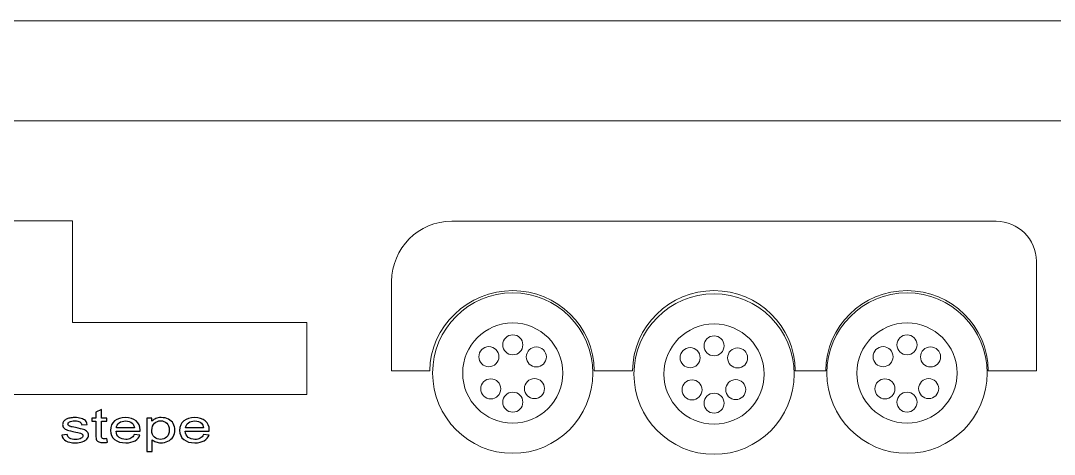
# Model space of a CAD drawing. Header units: millimetres. Extents: x -2444 to 3336, y -980 to 1690.
# Drawn here: x 1020 to 1536, y -151 to 65 of the extents above; entities that cross this region are included whole.
import ezdxf

# ---------------------------------------------------------------- set-up
doc = ezdxf.new("R2010")
doc.units = ezdxf.units.MM
doc.header["$MEASUREMENT"] = 0
doc.layers.add('Camada 1', color=7, linetype='Continuous')

msp = doc.modelspace()

# ---------------------------------------------------------------- linework, layer by layer
at = {"layer": 'Camada 1', "color": 250, "lineweight": 9}
msp.add_lwpolyline([(744.5454, 14.8885), (1775.1454, 14.8885), (1775.1454, 64.8885), (744.5454, 64.8885), (744.5454, 14.8885)], close=True, dxfattribs=at)
for centre, major_axis, ratio in [((1265.4189, -110.8548), (0, 40), 0.9999975), ((1365.8847, -111.3548), (0, 40), 0.9999975), ((1462.1931, -110.8548), (0, 40), 0.9999975), ((1265.4188, -96.7548), (0, 5), 1), ((1365.8846, -97.2548), (0, 5), 1), ((1462.193, -96.7548), (0, 5), 1), ((1253.4744, -102.6728), (0, 5), 1), ((1277.1704, -102.791), (0, 5), 1), ((1450.2486, -102.6728), (0, 5), 1), ((1473.9446, -102.791), (0, 5), 1), ((1353.9402, -103.1728), (0, 5), 1), ((1377.6362, -103.291), (0, 5), 1), ((1254.4162, -118.7212), (0, 5), 1), ((1276.2286, -118.603), (0, 5), 1), ((1354.882, -119.2212), (0, 5), 1), ((1376.6944, -119.103), (0, 5), 1), ((1451.1904, -118.7212), (0, 5), 1), ((1473.0028, -118.603), (0, 5), 1), ((1265.4188, -125.3548), (0, 5), 1), ((1365.8846, -125.8548), (0, 5), 1), ((1462.193, -125.3548), (0, 5), 1)]:
    msp.add_ellipse(centre, major_axis=major_axis, ratio=ratio, dxfattribs=at)
for points, knots in [([(1000, -35), (1000, -35), (1045.7095, -35), (1045.7095, -35), (1045.7095, -35), (1045.7095, -35), (1045.7095, -85.5545), (1045.7095, -85.5545), (1045.7095, -85.5545), (1045.7095, -85.5545), (1162.6634, -85.5545), (1162.6634, -85.5545), (1162.6634, -85.5545), (1162.6634, -85.5545), (1162.6634, -121.5), (1162.6634, -121.5), (1162.6634, -121.5), (1162.6634, -121.5), (1001.2023, -121.5), (1001.2023, -121.5), (1001.2023, -121.5), (1001.2023, -121.5), (1000.0018, -121.5), (1000.0018, -121.5), (1000.0018, -121.5), (1000.0018, -121.5), (1000, -35), (1000, -35)], [0, 0, 0, 0, 0.125, 0.125, 0.125, 0.125, 0.25, 0.25, 0.25, 0.25, 0.375, 0.375, 0.375, 0.375, 0.5, 0.5, 0.5, 0.5, 0.625, 0.625, 0.625, 0.625, 0.75, 0.75, 0.75, 0.75, 1, 1, 1, 1]), ([(1234.9513, -35.1115), (1234.9513, -35.1115), (1506.746, -35.1115), (1506.746, -35.1115), (1506.746, -35.1115), (1517.746, -35.1115), (1526.746, -44.1115), (1526.746, -55.1115), (1526.746, -55.1115), (1526.746, -55.1115), (1526.746, -109.7255), (1526.746, -109.7255), (1526.746, -109.7255), (1526.746, -109.7255), (1502.6912, -109.7255), (1502.6912, -109.7255), (1502.6912, -109.7255), (1502.6912, -87.6342), (1484.2826, -69.7255), (1462.1913, -69.7255), (1462.1913, -69.7255), (1440.1, -69.7255), (1421.6912, -87.6342), (1421.6912, -109.7255), (1421.6912, -109.7255), (1421.6912, -109.7255), (1406.3487, -109.7255), (1406.3487, -109.7255), (1406.3487, -109.7255), (1406.3487, -87.6342), (1387.9401, -69.7255), (1365.8488, -69.7255), (1365.8488, -69.7255), (1343.7575, -69.7255), (1325.2487, -87.6342), (1325.2487, -109.7255), (1325.2487, -109.7255), (1325.2487, -109.7255), (1306.1, -109.7255), (1306.1, -109.7255), (1306.1, -109.7255), (1306.1, -87.6342), (1287.4914, -69.7255), (1265.4001, -69.7255), (1265.4001, -69.7255), (1243.3088, -69.7255), (1224, -87.6342), (1224, -109.7255), (1224, -109.7255), (1224, -109.7255), (1204.9513, -109.7255), (1204.9513, -109.7255), (1204.9513, -109.7255), (1204.9513, -109.7255), (1204.9513, -65.1115), (1204.9513, -65.1115), (1204.9513, -65.1115), (1204.9513, -48.6115), (1218.4513, -35.1115), (1234.9513, -35.1115)], [0, 0, 0, 0, 0.0625, 0.0625, 0.0625, 0.0625, 0.125, 0.125, 0.125, 0.125, 0.1875, 0.1875, 0.1875, 0.1875, 0.25, 0.25, 0.25, 0.25, 0.3125, 0.3125, 0.3125, 0.3125, 0.375, 0.375, 0.375, 0.375, 0.4375, 0.4375, 0.4375, 0.4375, 0.5, 0.5, 0.5, 0.5, 0.5625, 0.5625, 0.5625, 0.5625, 0.625, 0.625, 0.625, 0.625, 0.6875, 0.6875, 0.6875, 0.6875, 0.75, 0.75, 0.75, 0.75, 0.8125, 0.8125, 0.8125, 0.8125, 0.875, 0.875, 0.875, 0.875, 1, 1, 1, 1]), ([(1265.4189, -135.8548), (1251.6118, -135.8548), (1240.4188, -124.6619), (1240.4188, -110.8548), (1240.4188, -110.8548), (1240.4188, -97.0477), (1251.6118, -85.8548), (1265.4189, -85.8548), (1265.4189, -85.8548), (1279.2259, -85.8548), (1290.4188, -97.0477), (1290.4188, -110.8548), (1290.4188, -110.8548), (1290.4188, -124.6619), (1279.2259, -135.8548), (1265.4189, -135.8548)], [0, 0, 0, 0, 0.2, 0.2, 0.2, 0.2, 0.4, 0.4, 0.4, 0.4, 0.6, 0.6, 0.6, 0.6, 1, 1, 1, 1]), ([(1365.8847, -136.3548), (1352.0776, -136.3548), (1340.8846, -125.1619), (1340.8846, -111.3548), (1340.8846, -111.3548), (1340.8846, -97.5477), (1352.0776, -86.3548), (1365.8847, -86.3548), (1365.8847, -86.3548), (1379.6917, -86.3548), (1390.8846, -97.5477), (1390.8846, -111.3548), (1390.8846, -111.3548), (1390.8846, -125.1619), (1379.6917, -136.3548), (1365.8847, -136.3548)], [0, 0, 0, 0, 0.2, 0.2, 0.2, 0.2, 0.4, 0.4, 0.4, 0.4, 0.6, 0.6, 0.6, 0.6, 1, 1, 1, 1]), ([(1462.1931, -135.8548), (1448.386, -135.8548), (1437.193, -124.6619), (1437.193, -110.8548), (1437.193, -110.8548), (1437.193, -97.0477), (1448.386, -85.8548), (1462.1931, -85.8548), (1462.1931, -85.8548), (1476.0001, -85.8548), (1487.193, -97.0477), (1487.193, -110.8548), (1487.193, -110.8548), (1487.193, -124.6619), (1476.0001, -135.8548), (1462.1931, -135.8548)], [0, 0, 0, 0, 0.2, 0.2, 0.2, 0.2, 0.4, 0.4, 0.4, 0.4, 0.6, 0.6, 0.6, 0.6, 1, 1, 1, 1]), ([(1265.4188, -101.7548), (1262.6574, -101.7548), (1260.4188, -99.5162), (1260.4188, -96.7548), (1260.4188, -96.7548), (1260.4188, -93.9934), (1262.6574, -91.7548), (1265.4188, -91.7548), (1265.4188, -91.7548), (1268.1802, -91.7548), (1270.4188, -93.9934), (1270.4188, -96.7548), (1270.4188, -96.7548), (1270.4188, -99.5162), (1268.1802, -101.7548), (1265.4188, -101.7548)], [0, 0, 0, 0, 0.2, 0.2, 0.2, 0.2, 0.4, 0.4, 0.4, 0.4, 0.6, 0.6, 0.6, 0.6, 1, 1, 1, 1]), ([(1365.8846, -102.2548), (1363.1232, -102.2548), (1360.8846, -100.0162), (1360.8846, -97.2548), (1360.8846, -97.2548), (1360.8846, -94.4934), (1363.1232, -92.2548), (1365.8846, -92.2548), (1365.8846, -92.2548), (1368.646, -92.2548), (1370.8846, -94.4934), (1370.8846, -97.2548), (1370.8846, -97.2548), (1370.8846, -100.0162), (1368.646, -102.2548), (1365.8846, -102.2548)], [0, 0, 0, 0, 0.2, 0.2, 0.2, 0.2, 0.4, 0.4, 0.4, 0.4, 0.6, 0.6, 0.6, 0.6, 1, 1, 1, 1]), ([(1462.193, -101.7548), (1459.4316, -101.7548), (1457.193, -99.5162), (1457.193, -96.7548), (1457.193, -96.7548), (1457.193, -93.9934), (1459.4316, -91.7548), (1462.193, -91.7548), (1462.193, -91.7548), (1464.9544, -91.7548), (1467.193, -93.9934), (1467.193, -96.7548), (1467.193, -96.7548), (1467.193, -99.5162), (1464.9544, -101.7548), (1462.193, -101.7548)], [0, 0, 0, 0, 0.2, 0.2, 0.2, 0.2, 0.4, 0.4, 0.4, 0.4, 0.6, 0.6, 0.6, 0.6, 1, 1, 1, 1]), ([(1253.4744, -107.6728), (1256.2358, -107.6728), (1258.4744, -105.4342), (1258.4744, -102.6728), (1258.4744, -102.6728), (1258.4744, -99.9114), (1256.2358, -97.6728), (1253.4744, -97.6728), (1253.4744, -97.6728), (1250.713, -97.6728), (1248.4744, -99.9114), (1248.4744, -102.6728), (1248.4744, -102.6728), (1248.4744, -105.4342), (1250.713, -107.6728), (1253.4744, -107.6728)], [0, 0, 0, 0, 0.2, 0.2, 0.2, 0.2, 0.4, 0.4, 0.4, 0.4, 0.6, 0.6, 0.6, 0.6, 1, 1, 1, 1]), ([(1277.1704, -107.791), (1274.409, -107.791), (1272.1704, -105.5524), (1272.1704, -102.791), (1272.1704, -102.791), (1272.1704, -100.0296), (1274.409, -97.791), (1277.1704, -97.791), (1277.1704, -97.791), (1279.9318, -97.791), (1282.1704, -100.0296), (1282.1704, -102.791), (1282.1704, -102.791), (1282.1704, -105.5524), (1279.9318, -107.791), (1277.1704, -107.791)], [0, 0, 0, 0, 0.2, 0.2, 0.2, 0.2, 0.4, 0.4, 0.4, 0.4, 0.6, 0.6, 0.6, 0.6, 1, 1, 1, 1]), ([(1450.2486, -107.6728), (1453.01, -107.6728), (1455.2486, -105.4342), (1455.2486, -102.6728), (1455.2486, -102.6728), (1455.2486, -99.9114), (1453.01, -97.6728), (1450.2486, -97.6728), (1450.2486, -97.6728), (1447.4872, -97.6728), (1445.2486, -99.9114), (1445.2486, -102.6728), (1445.2486, -102.6728), (1445.2486, -105.4342), (1447.4872, -107.6728), (1450.2486, -107.6728)], [0, 0, 0, 0, 0.2, 0.2, 0.2, 0.2, 0.4, 0.4, 0.4, 0.4, 0.6, 0.6, 0.6, 0.6, 1, 1, 1, 1]), ([(1473.9446, -107.791), (1471.1832, -107.791), (1468.9446, -105.5524), (1468.9446, -102.791), (1468.9446, -102.791), (1468.9446, -100.0296), (1471.1832, -97.791), (1473.9446, -97.791), (1473.9446, -97.791), (1476.706, -97.791), (1478.9446, -100.0296), (1478.9446, -102.791), (1478.9446, -102.791), (1478.9446, -105.5524), (1476.706, -107.791), (1473.9446, -107.791)], [0, 0, 0, 0, 0.2, 0.2, 0.2, 0.2, 0.4, 0.4, 0.4, 0.4, 0.6, 0.6, 0.6, 0.6, 1, 1, 1, 1]), ([(1353.9402, -108.1728), (1356.7016, -108.1728), (1358.9402, -105.9342), (1358.9402, -103.1728), (1358.9402, -103.1728), (1358.9402, -100.4114), (1356.7016, -98.1728), (1353.9402, -98.1728), (1353.9402, -98.1728), (1351.1788, -98.1728), (1348.9402, -100.4114), (1348.9402, -103.1728), (1348.9402, -103.1728), (1348.9402, -105.9342), (1351.1788, -108.1728), (1353.9402, -108.1728)], [0, 0, 0, 0, 0.2, 0.2, 0.2, 0.2, 0.4, 0.4, 0.4, 0.4, 0.6, 0.6, 0.6, 0.6, 1, 1, 1, 1]), ([(1377.6362, -108.291), (1374.8748, -108.291), (1372.6362, -106.0524), (1372.6362, -103.291), (1372.6362, -103.291), (1372.6362, -100.5296), (1374.8748, -98.291), (1377.6362, -98.291), (1377.6362, -98.291), (1380.3976, -98.291), (1382.6362, -100.5296), (1382.6362, -103.291), (1382.6362, -103.291), (1382.6362, -106.0524), (1380.3976, -108.291), (1377.6362, -108.291)], [0, 0, 0, 0, 0.2, 0.2, 0.2, 0.2, 0.4, 0.4, 0.4, 0.4, 0.6, 0.6, 0.6, 0.6, 1, 1, 1, 1]), ([(1254.4162, -113.7212), (1251.6548, -113.7212), (1249.4162, -115.9598), (1249.4162, -118.7212), (1249.4162, -118.7212), (1249.4162, -121.4826), (1251.6548, -123.7212), (1254.4162, -123.7212), (1254.4162, -123.7212), (1257.1776, -123.7212), (1259.4162, -121.4826), (1259.4162, -118.7212), (1259.4162, -118.7212), (1259.4162, -115.9598), (1257.1776, -113.7212), (1254.4162, -113.7212)], [0, 0, 0, 0, 0.2, 0.2, 0.2, 0.2, 0.4, 0.4, 0.4, 0.4, 0.6, 0.6, 0.6, 0.6, 1, 1, 1, 1]), ([(1276.2286, -113.603), (1278.99, -113.603), (1281.2286, -115.8416), (1281.2286, -118.603), (1281.2286, -118.603), (1281.2286, -121.3644), (1278.99, -123.603), (1276.2286, -123.603), (1276.2286, -123.603), (1273.4672, -123.603), (1271.2286, -121.3644), (1271.2286, -118.603), (1271.2286, -118.603), (1271.2286, -115.8416), (1273.4672, -113.603), (1276.2286, -113.603)], [0, 0, 0, 0, 0.2, 0.2, 0.2, 0.2, 0.4, 0.4, 0.4, 0.4, 0.6, 0.6, 0.6, 0.6, 1, 1, 1, 1]), ([(1354.882, -114.2212), (1352.1206, -114.2212), (1349.882, -116.4598), (1349.882, -119.2212), (1349.882, -119.2212), (1349.882, -121.9826), (1352.1206, -124.2212), (1354.882, -124.2212), (1354.882, -124.2212), (1357.6434, -124.2212), (1359.882, -121.9826), (1359.882, -119.2212), (1359.882, -119.2212), (1359.882, -116.4598), (1357.6434, -114.2212), (1354.882, -114.2212)], [0, 0, 0, 0, 0.2, 0.2, 0.2, 0.2, 0.4, 0.4, 0.4, 0.4, 0.6, 0.6, 0.6, 0.6, 1, 1, 1, 1]), ([(1376.6944, -114.103), (1379.4558, -114.103), (1381.6944, -116.3416), (1381.6944, -119.103), (1381.6944, -119.103), (1381.6944, -121.8644), (1379.4558, -124.103), (1376.6944, -124.103), (1376.6944, -124.103), (1373.933, -124.103), (1371.6944, -121.8644), (1371.6944, -119.103), (1371.6944, -119.103), (1371.6944, -116.3416), (1373.933, -114.103), (1376.6944, -114.103)], [0, 0, 0, 0, 0.2, 0.2, 0.2, 0.2, 0.4, 0.4, 0.4, 0.4, 0.6, 0.6, 0.6, 0.6, 1, 1, 1, 1]), ([(1451.1904, -113.7212), (1448.429, -113.7212), (1446.1904, -115.9598), (1446.1904, -118.7212), (1446.1904, -118.7212), (1446.1904, -121.4826), (1448.429, -123.7212), (1451.1904, -123.7212), (1451.1904, -123.7212), (1453.9518, -123.7212), (1456.1904, -121.4826), (1456.1904, -118.7212), (1456.1904, -118.7212), (1456.1904, -115.9598), (1453.9518, -113.7212), (1451.1904, -113.7212)], [0, 0, 0, 0, 0.2, 0.2, 0.2, 0.2, 0.4, 0.4, 0.4, 0.4, 0.6, 0.6, 0.6, 0.6, 1, 1, 1, 1]), ([(1473.0028, -113.603), (1475.7642, -113.603), (1478.0028, -115.8416), (1478.0028, -118.603), (1478.0028, -118.603), (1478.0028, -121.3644), (1475.7642, -123.603), (1473.0028, -123.603), (1473.0028, -123.603), (1470.2414, -123.603), (1468.0028, -121.3644), (1468.0028, -118.603), (1468.0028, -118.603), (1468.0028, -115.8416), (1470.2414, -113.603), (1473.0028, -113.603)], [0, 0, 0, 0, 0.2, 0.2, 0.2, 0.2, 0.4, 0.4, 0.4, 0.4, 0.6, 0.6, 0.6, 0.6, 1, 1, 1, 1]), ([(1265.4188, -130.3548), (1262.6574, -130.3548), (1260.4188, -128.1162), (1260.4188, -125.3548), (1260.4188, -125.3548), (1260.4188, -122.5934), (1262.6574, -120.3548), (1265.4188, -120.3548), (1265.4188, -120.3548), (1268.1802, -120.3548), (1270.4188, -122.5934), (1270.4188, -125.3548), (1270.4188, -125.3548), (1270.4188, -128.1162), (1268.1802, -130.3548), (1265.4188, -130.3548)], [0, 0, 0, 0, 0.2, 0.2, 0.2, 0.2, 0.4, 0.4, 0.4, 0.4, 0.6, 0.6, 0.6, 0.6, 1, 1, 1, 1]), ([(1365.8846, -130.8548), (1363.1232, -130.8548), (1360.8846, -128.6162), (1360.8846, -125.8548), (1360.8846, -125.8548), (1360.8846, -123.0934), (1363.1232, -120.8548), (1365.8846, -120.8548), (1365.8846, -120.8548), (1368.646, -120.8548), (1370.8846, -123.0934), (1370.8846, -125.8548), (1370.8846, -125.8548), (1370.8846, -128.6162), (1368.646, -130.8548), (1365.8846, -130.8548)], [0, 0, 0, 0, 0.2, 0.2, 0.2, 0.2, 0.4, 0.4, 0.4, 0.4, 0.6, 0.6, 0.6, 0.6, 1, 1, 1, 1]), ([(1462.193, -130.3548), (1459.4316, -130.3548), (1457.193, -128.1162), (1457.193, -125.3548), (1457.193, -125.3548), (1457.193, -122.5934), (1459.4316, -120.3548), (1462.193, -120.3548), (1462.193, -120.3548), (1464.9544, -120.3548), (1467.193, -122.5934), (1467.193, -125.3548), (1467.193, -125.3548), (1467.193, -128.1162), (1464.9544, -130.3548), (1462.193, -130.3548)], [0, 0, 0, 0, 0.2, 0.2, 0.2, 0.2, 0.4, 0.4, 0.4, 0.4, 0.6, 0.6, 0.6, 0.6, 1, 1, 1, 1])]:
    msp.add_open_spline(points, degree=3, knots=knots, dxfattribs=at)
at = {"layer": 'Camada 1', "color": 250}
for points, knots in [([(1040.2624, -141.7606), (1040.2624, -141.7606), (1042.9635, -141.4347), (1042.9635, -141.4347), (1042.9635, -141.4347), (1043.1136, -142.2455), (1043.5379, -142.8661), (1044.2313, -143.3006), (1044.2313, -143.3006), (1044.9247, -143.7312), (1045.8976, -143.9484), (1047.1395, -143.9484), (1047.1395, -143.9484), (1048.3969, -143.9484), (1049.3284, -143.7584), (1049.939, -143.3743), (1049.939, -143.3743), (1050.5444, -142.9942), (1050.8498, -142.5442), (1050.8498, -142.0283), (1050.8498, -142.0283), (1050.8498, -141.5666), (1050.5755, -141.202), (1050.0322, -140.9382), (1050.0322, -140.9382), (1049.6492, -140.7559), (1048.7178, -140.527), (1047.2378, -140.2438), (1047.2378, -140.2438), (1045.2405, -139.8676), (1043.8587, -139.5417), (1043.0826, -139.2663), (1043.0826, -139.2663), (1042.3116, -138.987), (1041.7268, -138.6068), (1041.3283, -138.1181), (1041.3283, -138.1181), (1040.9299, -137.6332), (1040.728, -137.094), (1040.728, -136.5043), (1040.728, -136.5043), (1040.728, -135.9651), (1040.8937, -135.4686), (1041.2197, -135.0109), (1041.2197, -135.0109), (1041.5508, -134.5531), (1041.9958, -134.173), (1042.56, -133.8704), (1042.56, -133.8704), (1042.9843, -133.6377), (1043.5638, -133.4398), (1044.2935, -133.2769), (1044.2935, -133.2769), (1045.0282, -133.114), (1045.8097, -133.0325), (1046.6479, -133.0325), (1046.6479, -133.0325), (1047.9105, -133.0325), (1049.0179, -133.1683), (1049.97, -133.4437), (1049.97, -133.4437), (1050.9274, -133.7152), (1051.6311, -134.0876), (1052.0865, -134.5531), (1052.0865, -134.5531), (1052.5367, -135.0225), (1052.8523, -135.6471), (1053.0231, -136.4306), (1053.0231, -136.4306), (1053.0231, -136.4306), (1050.353, -136.7099), (1050.353, -136.7099), (1050.353, -136.7099), (1050.2339, -136.0815), (1049.8821, -135.5889), (1049.3025, -135.2359), (1049.3025, -135.2359), (1048.7229, -134.8829), (1047.9053, -134.7083), (1046.8445, -134.7083), (1046.8445, -134.7083), (1045.5974, -134.7083), (1044.7022, -134.8635), (1044.1693, -135.1738), (1044.1693, -135.1738), (1043.6362, -135.4841), (1043.3672, -135.8488), (1043.3672, -136.2638), (1043.3672, -136.2638), (1043.3672, -136.5276), (1043.4759, -136.7681), (1043.6984, -136.9815), (1043.6984, -136.9815), (1043.9209, -137.1987), (1044.2676, -137.381), (1044.7437, -137.5246), (1044.7437, -137.5246), (1045.0179, -137.6021), (1045.8147, -137.7767), (1047.1499, -138.0482), (1047.1499, -138.0482), (1049.0748, -138.4323), (1050.4203, -138.7504), (1051.1861, -138.9948), (1051.1861, -138.9948), (1051.9519, -139.2391), (1052.5522, -139.5999), (1052.9869, -140.0654), (1052.9869, -140.0654), (1053.4267, -140.5348), (1053.6441, -141.1167), (1053.6441, -141.8149), (1053.6441, -141.8149), (1053.6441, -142.4937), (1053.3802, -143.1338), (1052.8471, -143.7351), (1052.8471, -143.7351), (1052.3142, -144.3363), (1051.5483, -144.8018), (1050.5496, -145.1316), (1050.5496, -145.1316), (1049.5457, -145.4613), (1048.4125, -145.6242), (1047.1499, -145.6242), (1047.1499, -145.6242), (1045.0593, -145.6242), (1043.4603, -145.2984), (1042.3634, -144.6506), (1042.3634, -144.6506), (1041.2663, -143.9989), (1040.5677, -143.0368), (1040.2624, -141.7606)], [0, 0, 0, 0, 0.02941176, 0.02941176, 0.02941176, 0.02941176, 0.05882353, 0.05882353, 0.05882353, 0.05882353, 0.08823529, 0.08823529, 0.08823529, 0.08823529, 0.11764706, 0.11764706, 0.11764706, 0.11764706, 0.14705882, 0.14705882, 0.14705882, 0.14705882, 0.17647059, 0.17647059, 0.17647059, 0.17647059, 0.20588235, 0.20588235, 0.20588235, 0.20588235, 0.23529412, 0.23529412, 0.23529412, 0.23529412, 0.26470588, 0.26470588, 0.26470588, 0.26470588, 0.29411765, 0.29411765, 0.29411765, 0.29411765, 0.32352941, 0.32352941, 0.32352941, 0.32352941, 0.35294118, 0.35294118, 0.35294118, 0.35294118, 0.38235294, 0.38235294, 0.38235294, 0.38235294, 0.41176471, 0.41176471, 0.41176471, 0.41176471, 0.44117647, 0.44117647, 0.44117647, 0.44117647, 0.47058824, 0.47058824, 0.47058824, 0.47058824, 0.5, 0.5, 0.5, 0.5, 0.52941176, 0.52941176, 0.52941176, 0.52941176, 0.55882353, 0.55882353, 0.55882353, 0.55882353, 0.58823529, 0.58823529, 0.58823529, 0.58823529, 0.61764706, 0.61764706, 0.61764706, 0.61764706, 0.64705882, 0.64705882, 0.64705882, 0.64705882, 0.67647059, 0.67647059, 0.67647059, 0.67647059, 0.70588235, 0.70588235, 0.70588235, 0.70588235, 0.73529412, 0.73529412, 0.73529412, 0.73529412, 0.76470588, 0.76470588, 0.76470588, 0.76470588, 0.79411765, 0.79411765, 0.79411765, 0.79411765, 0.82352941, 0.82352941, 0.82352941, 0.82352941, 0.85294118, 0.85294118, 0.85294118, 0.85294118, 0.88235294, 0.88235294, 0.88235294, 0.88235294, 0.91176471, 0.91176471, 0.91176471, 0.91176471, 0.94117647, 0.94117647, 0.94117647, 0.94117647, 1, 1, 1, 1]), ([(1062.8032, -143.5411), (1062.8032, -143.5411), (1063.1758, -145.3488), (1063.1758, -145.3488), (1063.1758, -145.3488), (1062.41, -145.4691), (1061.7218, -145.5311), (1061.1215, -145.5311), (1061.1215, -145.5311), (1060.1331, -145.5311), (1059.3673, -145.4147), (1058.8188, -145.1781), (1058.8188, -145.1781), (1058.2755, -144.9415), (1057.8925, -144.635), (1057.67, -144.251), (1057.67, -144.251), (1057.4475, -143.867), (1057.3389, -143.0601), (1057.3389, -141.8304), (1057.3389, -141.8304), (1057.3389, -141.8304), (1057.3389, -134.8712), (1057.3389, -134.8712), (1057.3389, -134.8712), (1057.3389, -134.8712), (1055.3207, -134.8712), (1055.3207, -134.8712), (1055.3207, -134.8712), (1055.3207, -134.8712), (1055.3207, -133.2885), (1055.3207, -133.2885), (1055.3207, -133.2885), (1055.3207, -133.2885), (1057.3389, -133.2885), (1057.3389, -133.2885), (1057.3389, -133.2885), (1057.3389, -133.2885), (1057.3389, -130.3016), (1057.3389, -130.3016), (1057.3389, -130.3016), (1057.3389, -130.3016), (1060.0711, -129.0719), (1060.0711, -129.0719), (1060.0711, -129.0719), (1060.0711, -129.0719), (1060.0711, -133.2885), (1060.0711, -133.2885), (1060.0711, -133.2885), (1060.0711, -133.2885), (1062.8032, -133.2885), (1062.8032, -133.2885), (1062.8032, -133.2885), (1062.8032, -133.2885), (1062.8032, -134.8712), (1062.8032, -134.8712), (1062.8032, -134.8712), (1062.8032, -134.8712), (1060.0711, -134.8712), (1060.0711, -134.8712), (1060.0711, -134.8712), (1060.0711, -134.8712), (1060.0711, -141.9468), (1060.0711, -141.9468), (1060.0711, -141.9468), (1060.0711, -142.5325), (1060.1177, -142.9088), (1060.216, -143.0756), (1060.216, -143.0756), (1060.3091, -143.2424), (1060.4644, -143.3743), (1060.6817, -143.4752), (1060.6817, -143.4752), (1060.899, -143.5722), (1061.2095, -143.6226), (1061.613, -143.6226), (1061.613, -143.6226), (1061.9132, -143.6226), (1062.3116, -143.5954), (1062.8032, -143.5411)], [0, 0, 0, 0, 0.04761905, 0.04761905, 0.04761905, 0.04761905, 0.0952381, 0.0952381, 0.0952381, 0.0952381, 0.14285714, 0.14285714, 0.14285714, 0.14285714, 0.19047619, 0.19047619, 0.19047619, 0.19047619, 0.23809524, 0.23809524, 0.23809524, 0.23809524, 0.28571429, 0.28571429, 0.28571429, 0.28571429, 0.33333333, 0.33333333, 0.33333333, 0.33333333, 0.38095238, 0.38095238, 0.38095238, 0.38095238, 0.42857143, 0.42857143, 0.42857143, 0.42857143, 0.47619048, 0.47619048, 0.47619048, 0.47619048, 0.52380952, 0.52380952, 0.52380952, 0.52380952, 0.57142857, 0.57142857, 0.57142857, 0.57142857, 0.61904762, 0.61904762, 0.61904762, 0.61904762, 0.66666667, 0.66666667, 0.66666667, 0.66666667, 0.71428571, 0.71428571, 0.71428571, 0.71428571, 0.76190476, 0.76190476, 0.76190476, 0.76190476, 0.80952381, 0.80952381, 0.80952381, 0.80952381, 0.85714286, 0.85714286, 0.85714286, 0.85714286, 0.9047619, 0.9047619, 0.9047619, 0.9047619, 1, 1, 1, 1]), ([(1076.4903, -141.458), (1076.4903, -141.458), (1079.3156, -141.7373), (1079.3156, -141.7373), (1079.3156, -141.7373), (1078.8757, -142.967), (1078.053, -143.9252), (1076.8524, -144.604), (1076.8524, -144.604), (1075.6519, -145.2829), (1074.1202, -145.6242), (1072.2521, -145.6242), (1072.2521, -145.6242), (1069.9029, -145.6242), (1068.04, -145.0811), (1066.6636, -143.995), (1066.6636, -143.995), (1065.2871, -142.9127), (1064.5989, -141.3882), (1064.5989, -139.4292), (1064.5989, -139.4292), (1064.5989, -137.4043), (1065.2923, -135.8294), (1066.6843, -134.7122), (1066.6843, -134.7122), (1068.0763, -133.5911), (1069.8822, -133.0325), (1072.102, -133.0325), (1072.102, -133.0325), (1074.2496, -133.0325), (1076.0038, -133.5795), (1077.3647, -134.6773), (1077.3647, -134.6773), (1078.7257, -135.7751), (1079.4087, -137.319), (1079.4087, -139.309), (1079.4087, -139.309), (1079.4087, -139.4292), (1079.4035, -139.6115), (1079.3932, -139.852), (1079.3932, -139.852), (1079.3932, -139.852), (1067.3931, -139.852), (1067.3931, -139.852), (1067.3931, -139.852), (1067.4966, -141.1748), (1067.9934, -142.1912), (1068.8938, -142.8933), (1068.8938, -142.8933), (1069.7891, -143.5954), (1070.9119, -143.9484), (1072.2521, -143.9484), (1072.2521, -143.9484), (1073.2508, -143.9484), (1074.1047, -143.7506), (1074.8084, -143.3549), (1074.8084, -143.3549), (1075.5174, -142.9592), (1076.0762, -142.3269), (1076.4903, -141.458)], [0, 0, 0, 0, 0.0625, 0.0625, 0.0625, 0.0625, 0.125, 0.125, 0.125, 0.125, 0.1875, 0.1875, 0.1875, 0.1875, 0.25, 0.25, 0.25, 0.25, 0.3125, 0.3125, 0.3125, 0.3125, 0.375, 0.375, 0.375, 0.375, 0.4375, 0.4375, 0.4375, 0.4375, 0.5, 0.5, 0.5, 0.5, 0.5625, 0.5625, 0.5625, 0.5625, 0.625, 0.625, 0.625, 0.625, 0.6875, 0.6875, 0.6875, 0.6875, 0.75, 0.75, 0.75, 0.75, 0.8125, 0.8125, 0.8125, 0.8125, 0.875, 0.875, 0.875, 0.875, 1, 1, 1, 1]), ([(1082.767, -149.9999), (1082.767, -149.9999), (1082.767, -133.2885), (1082.767, -133.2885), (1082.767, -133.2885), (1082.767, -133.2885), (1085.2508, -133.2885), (1085.2508, -133.2885), (1085.2508, -133.2885), (1085.2508, -133.2885), (1085.2508, -134.8751), (1085.2508, -134.8751), (1085.2508, -134.8751), (1085.8356, -134.2622), (1086.4979, -133.8006), (1087.2379, -133.4941), (1087.2379, -133.4941), (1087.9728, -133.1877), (1088.868, -133.0325), (1089.9184, -133.0325), (1089.9184, -133.0325), (1091.2949, -133.0325), (1092.5057, -133.2963), (1093.5562, -133.8277), (1093.5562, -133.8277), (1094.6066, -134.3553), (1095.3983, -135.104), (1095.9366, -136.066), (1095.9366, -136.066), (1096.4695, -137.0319), (1096.7386, -138.087), (1096.7386, -139.2391), (1096.7386, -139.2391), (1096.7386, -140.4688), (1096.4436, -141.5783), (1095.8537, -142.5675), (1095.8537, -142.5675), (1095.2639, -143.5528), (1094.4049, -144.3092), (1093.2768, -144.8368), (1093.2768, -144.8368), (1092.1538, -145.3604), (1090.9689, -145.6242), (1089.727, -145.6242), (1089.727, -145.6242), (1088.8163, -145.6242), (1087.9987, -145.4807), (1087.2794, -145.1936), (1087.2794, -145.1936), (1086.5549, -144.9066), (1085.965, -144.5458), (1085.4992, -144.1075), (1085.4992, -144.1075), (1085.4992, -144.1075), (1085.4992, -149.9999), (1085.4992, -149.9999), (1085.4992, -149.9999), (1085.4992, -149.9999), (1082.767, -149.9999), (1082.767, -149.9999)], [0, 0, 0, 0, 0.0625, 0.0625, 0.0625, 0.0625, 0.125, 0.125, 0.125, 0.125, 0.1875, 0.1875, 0.1875, 0.1875, 0.25, 0.25, 0.25, 0.25, 0.3125, 0.3125, 0.3125, 0.3125, 0.375, 0.375, 0.375, 0.375, 0.4375, 0.4375, 0.4375, 0.4375, 0.5, 0.5, 0.5, 0.5, 0.5625, 0.5625, 0.5625, 0.5625, 0.625, 0.625, 0.625, 0.625, 0.6875, 0.6875, 0.6875, 0.6875, 0.75, 0.75, 0.75, 0.75, 0.8125, 0.8125, 0.8125, 0.8125, 0.875, 0.875, 0.875, 0.875, 1, 1, 1, 1]), ([(1111.0259, -141.458), (1111.0259, -141.458), (1113.8512, -141.7373), (1113.8512, -141.7373), (1113.8512, -141.7373), (1113.4113, -142.967), (1112.5886, -143.9252), (1111.3881, -144.604), (1111.3881, -144.604), (1110.1875, -145.2829), (1108.6558, -145.6242), (1106.7877, -145.6242), (1106.7877, -145.6242), (1104.4385, -145.6242), (1102.5756, -145.0811), (1101.1992, -143.995), (1101.1992, -143.995), (1099.8227, -142.9127), (1099.1345, -141.3882), (1099.1345, -139.4292), (1099.1345, -139.4292), (1099.1345, -137.4043), (1099.8279, -135.8294), (1101.2199, -134.7122), (1101.2199, -134.7122), (1102.6119, -133.5911), (1104.4178, -133.0325), (1106.6377, -133.0325), (1106.6377, -133.0325), (1108.7852, -133.0325), (1110.5394, -133.5795), (1111.9003, -134.6773), (1111.9003, -134.6773), (1113.2613, -135.7751), (1113.9443, -137.319), (1113.9443, -139.309), (1113.9443, -139.309), (1113.9443, -139.4292), (1113.9391, -139.6115), (1113.9289, -139.852), (1113.9289, -139.852), (1113.9289, -139.852), (1101.9288, -139.852), (1101.9288, -139.852), (1101.9288, -139.852), (1102.0323, -141.1748), (1102.529, -142.1912), (1103.4295, -142.8933), (1103.4295, -142.8933), (1104.3247, -143.5954), (1105.4475, -143.9484), (1106.7877, -143.9484), (1106.7877, -143.9484), (1107.7865, -143.9484), (1108.6403, -143.7506), (1109.344, -143.3549), (1109.344, -143.3549), (1110.053, -142.9592), (1110.6118, -142.3269), (1111.0259, -141.458)], [0, 0, 0, 0, 0.0625, 0.0625, 0.0625, 0.0625, 0.125, 0.125, 0.125, 0.125, 0.1875, 0.1875, 0.1875, 0.1875, 0.25, 0.25, 0.25, 0.25, 0.3125, 0.3125, 0.3125, 0.3125, 0.375, 0.375, 0.375, 0.375, 0.4375, 0.4375, 0.4375, 0.4375, 0.5, 0.5, 0.5, 0.5, 0.5625, 0.5625, 0.5625, 0.5625, 0.625, 0.625, 0.625, 0.625, 0.6875, 0.6875, 0.6875, 0.6875, 0.75, 0.75, 0.75, 0.75, 0.8125, 0.8125, 0.8125, 0.8125, 0.875, 0.875, 0.875, 0.875, 1, 1, 1, 1]), ([(1067.5484, -138.1763), (1067.5484, -138.1763), (1076.5212, -138.1763), (1076.5212, -138.1763), (1076.5212, -138.1763), (1076.4022, -137.1599), (1076.0555, -136.3996), (1075.4915, -135.8914), (1075.4915, -135.8914), (1074.6274, -135.104), (1073.4992, -134.7083), (1072.1176, -134.7083), (1072.1176, -134.7083), (1070.8653, -134.7083), (1069.8149, -135.0225), (1068.9611, -135.6509), (1068.9611, -135.6509), (1068.1124, -136.2794), (1067.6415, -137.1211), (1067.5484, -138.1763)], [0, 0, 0, 0, 0.16666667, 0.16666667, 0.16666667, 0.16666667, 0.33333333, 0.33333333, 0.33333333, 0.33333333, 0.5, 0.5, 0.5, 0.5, 0.66666667, 0.66666667, 0.66666667, 0.66666667, 1, 1, 1, 1]), ([(1085.2508, -139.4021), (1085.2508, -140.9498), (1085.67, -142.0942), (1086.5032, -142.8351), (1086.5032, -142.8351), (1087.3414, -143.576), (1088.3556, -143.9484), (1089.5458, -143.9484), (1089.5458, -143.9484), (1090.7568, -143.9484), (1091.7917, -143.5644), (1092.6506, -142.7963), (1092.6506, -142.7963), (1093.5148, -142.0283), (1093.9443, -140.8412), (1093.9443, -139.2314), (1093.9443, -139.2314), (1093.9443, -137.6952), (1093.5252, -136.547), (1092.6817, -135.7828), (1092.6817, -135.7828), (1091.8382, -135.0186), (1090.8343, -134.6385), (1089.6649, -134.6385), (1089.6649, -134.6385), (1088.5057, -134.6385), (1087.4811, -135.0458), (1086.5911, -135.8565), (1086.5911, -135.8565), (1085.6958, -136.6711), (1085.2508, -137.8504), (1085.2508, -139.4021)], [0, 0, 0, 0, 0.11111111, 0.11111111, 0.11111111, 0.11111111, 0.22222222, 0.22222222, 0.22222222, 0.22222222, 0.33333333, 0.33333333, 0.33333333, 0.33333333, 0.44444444, 0.44444444, 0.44444444, 0.44444444, 0.55555556, 0.55555556, 0.55555556, 0.55555556, 0.66666667, 0.66666667, 0.66666667, 0.66666667, 0.77777778, 0.77777778, 0.77777778, 0.77777778, 1, 1, 1, 1]), ([(1102.084, -138.1763), (1102.084, -138.1763), (1111.0568, -138.1763), (1111.0568, -138.1763), (1111.0568, -138.1763), (1110.9378, -137.1599), (1110.5911, -136.3996), (1110.0271, -135.8914), (1110.0271, -135.8914), (1109.163, -135.104), (1108.0349, -134.7083), (1106.6533, -134.7083), (1106.6533, -134.7083), (1105.4009, -134.7083), (1104.3506, -135.0225), (1103.4967, -135.6509), (1103.4967, -135.6509), (1102.648, -136.2794), (1102.1771, -137.1211), (1102.084, -138.1763)], [0, 0, 0, 0, 0.16666667, 0.16666667, 0.16666667, 0.16666667, 0.33333333, 0.33333333, 0.33333333, 0.33333333, 0.5, 0.5, 0.5, 0.5, 0.66666667, 0.66666667, 0.66666667, 0.66666667, 1, 1, 1, 1])]:
    msp.add_open_spline(points, degree=3, knots=knots, dxfattribs=at)

doc.saveas('drawing.dxf')
